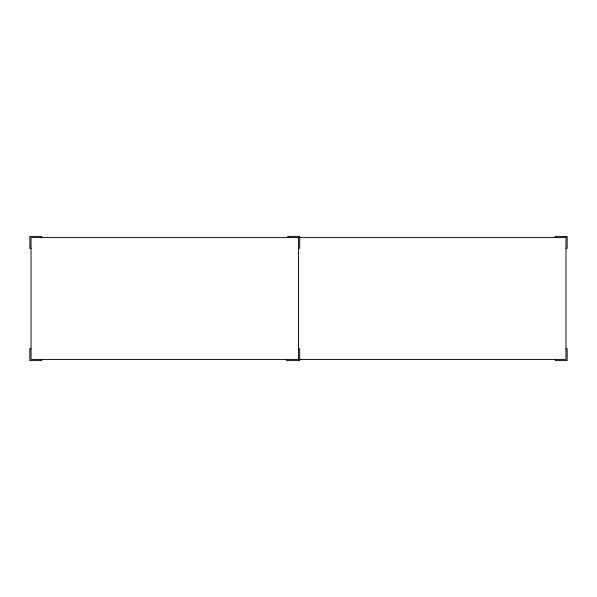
<?xml version="1.0" encoding="UTF-8"?>
<svg xmlns="http://www.w3.org/2000/svg" width="597" height="597" viewBox="0 0 597 597"><rect width="100%" height="100%" fill="white"/><g stroke="black" fill="none" stroke-linecap="round" stroke-linejoin="round"><path stroke-width="0.9" d="M31.037 248.277L29.85 248.277L29.85 236.39L41.738 236.39L41.738 237.576M298.5 248.277L299.687 248.277L299.687 236.39L287.799 236.39L287.799 237.576M565.963 248.277L567.15 248.277L567.15 236.39L555.262 236.39L555.262 237.576M31.037 348.723L29.85 348.723L29.85 360.61L41.738 360.61L41.738 359.424M298.5 348.723L299.687 348.723L299.687 360.61L286.612 360.61L286.612 359.424M565.963 348.723L567.15 348.723L567.15 360.61L555.262 360.61L555.262 359.424M298.5 237.576L298.5 359.424M565.963 237.576L31.037 237.576L31.037 359.424L565.963 359.424L565.963 237.576"/></g></svg>
